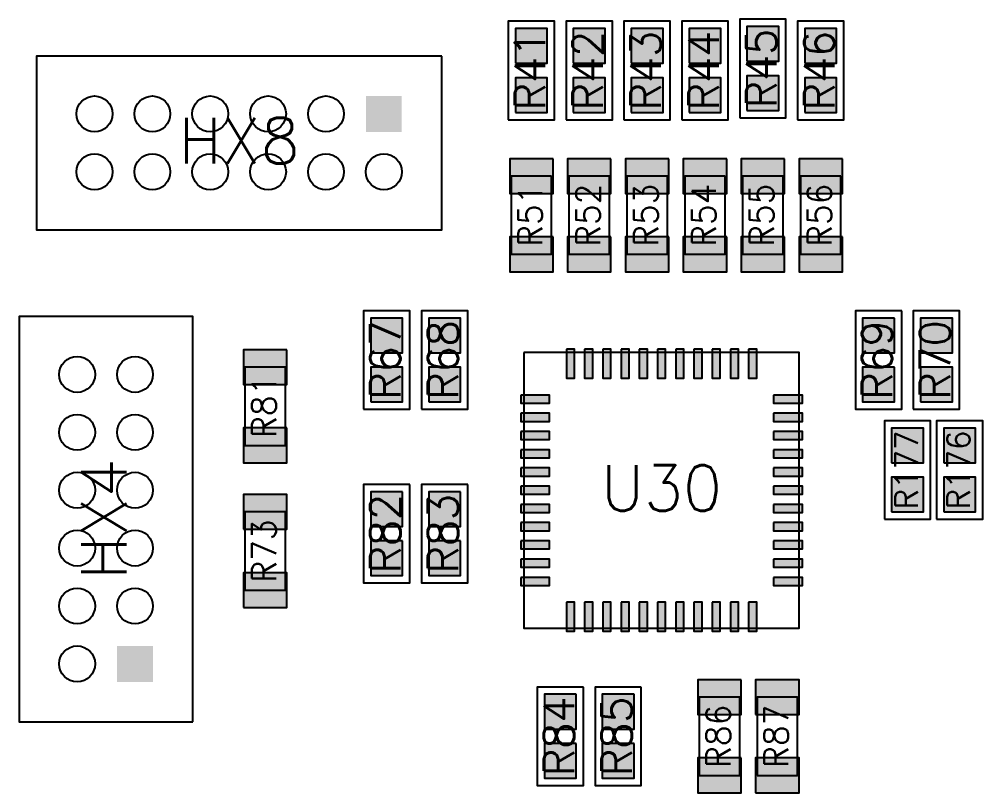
# Model space of a CAD drawing. Header units: millimetres. Extents: x 0 to 245, y 0 to 220.
# Drawn here: x 65.15 to 107.44, y 90.23 to 124.17 of the extents above; entities that cross this region are included whole.
import ezdxf

# ---------------------------------------------------------------- set-up
doc = ezdxf.new("R2010")
doc.units = ezdxf.units.MM
for name, color, linetype in [('T_SMDOutline_InBom', 5, 'Continuous'), ('T_SMDText_InBom', 8, 'Continuous'), ('T_THTOutline_InBom', 22, 'Continuous'), ('T_THTText_InBom', 22, 'Continuous'), ('Top-InBomParts-SMD-0', 10, 'Continuous'), ('Top-InBomParts-THT-0', 22, 'Continuous'), ('Top-InBomParts-THT-all', 22, 'Continuous'), ('Top-InBomSMDPins-all', 5, 'Continuous'), ('Top-InBomSMDPinsPad-all', 5, 'Continuous')]:
    doc.layers.add(name, color=color, linetype=linetype)
doc.styles.get("Standard").update_dxf_attribs({"font": 'txt', "bigfont": 'gbcbig.shx'})

msp = doc.modelspace()

# ---------------------------------------------------------------- hatches: boundary and pattern name
at = {"layer": 'Top-InBomParts-THT-all'}
for points in [[(81.9404, 120.8021), (80.3656, 120.8021), (80.3656, 119.2273), (81.9404, 119.2273), (81.9404, 120.8021)], [(71.0184, 95.0976), (71.0184, 96.6724), (69.4436, 96.6724), (69.4436, 95.0976), (71.0184, 95.0976)]]:
    msp.add_hatch(color=256, dxfattribs=at).paths.add_polyline_path(points, flags=0)
at = {"layer": 'Top-InBomSMDPinsPad-all'}
for points in [[(86.9315, 122.2372), (88.3285, 122.2372), (88.3285, 123.7612), (86.9315, 123.7612), (86.9315, 122.2372)], [(89.4715, 122.2372), (90.8685, 122.2372), (90.8685, 123.7612), (89.4715, 123.7612), (89.4715, 122.2372)], [(92.0115, 122.2372), (93.4085, 122.2372), (93.4085, 123.7612), (92.0115, 123.7612), (92.0115, 122.2372)], [(94.5515, 122.2372), (95.9485, 122.2372), (95.9485, 123.7612), (94.5515, 123.7612), (94.5515, 122.2372)], [(97.0915, 122.3261), (98.4885, 122.3261), (98.4885, 123.8501), (97.0915, 123.8501), (97.0915, 122.3261)], [(99.6315, 122.2372), (101.0285, 122.2372), (101.0285, 123.7612), (99.6315, 123.7612), (99.6315, 122.2372)], [(86.9315, 120.0785), (88.3285, 120.0785), (88.3285, 121.6025), (86.9315, 121.6025), (86.9315, 120.0785)], [(89.4715, 120.0785), (90.8685, 120.0785), (90.8685, 121.6025), (89.4715, 121.6025), (89.4715, 120.0785)], [(92.0115, 120.0785), (93.4085, 120.0785), (93.4085, 121.6025), (92.0115, 121.6025), (92.0115, 120.0785)], [(94.5515, 120.0785), (95.9485, 120.0785), (95.9485, 121.6025), (94.5515, 121.6025), (94.5515, 120.0785)], [(97.0915, 120.1674), (98.4885, 120.1674), (98.4885, 121.6914), (97.0915, 121.6914), (97.0915, 120.1674)], [(99.6315, 120.0785), (101.0285, 120.0785), (101.0285, 121.6025), (99.6315, 121.6025), (99.6315, 120.0785)], [(88.5825, 118.0462), (86.6775, 118.0462), (86.6775, 116.5222), (88.5825, 116.5222), (88.5825, 118.0462)], [(91.1225, 118.0462), (89.2175, 118.0462), (89.2175, 116.5222), (91.1225, 116.5222), (91.1225, 118.0462)], [(93.6625, 118.0462), (91.7575, 118.0462), (91.7575, 116.5222), (93.6625, 116.5222), (93.6625, 118.0462)], [(96.2025, 118.0462), (94.2975, 118.0462), (94.2975, 116.5222), (96.2025, 116.5222), (96.2025, 118.0462)], [(98.7425, 118.0462), (96.8375, 118.0462), (96.8375, 116.5222), (98.7425, 116.5222), (98.7425, 118.0462)], [(101.2825, 118.0462), (99.3775, 118.0462), (99.3775, 116.5222), (101.2825, 116.5222), (101.2825, 118.0462)], [(88.5825, 114.6175), (86.6775, 114.6175), (86.6775, 113.0935), (88.5825, 113.0935), (88.5825, 114.6175)], [(91.1225, 114.6175), (89.2175, 114.6175), (89.2175, 113.0935), (91.1225, 113.0935), (91.1225, 114.6175)], [(93.6625, 114.6175), (91.7575, 114.6175), (91.7575, 113.0935), (93.6625, 113.0935), (93.6625, 114.6175)], [(96.2025, 114.6175), (94.2975, 114.6175), (94.2975, 113.0935), (96.2025, 113.0935), (96.2025, 114.6175)], [(98.7425, 114.6175), (96.8375, 114.6175), (96.8375, 113.0935), (98.7425, 113.0935), (98.7425, 114.6175)], [(101.2825, 114.6175), (99.3775, 114.6175), (99.3775, 113.0935), (101.2825, 113.0935), (101.2825, 114.6175)], [(80.5815, 109.5372), (81.9785, 109.5372), (81.9785, 111.0612), (80.5815, 111.0612), (80.5815, 109.5372)], [(83.1215, 109.5372), (84.5185, 109.5372), (84.5185, 111.0612), (83.1215, 111.0612), (83.1215, 109.5372)], [(103.5685, 111.0612), (102.1715, 111.0612), (102.1715, 109.5372), (103.5685, 109.5372), (103.5685, 111.0612)], [(104.7115, 109.5372), (106.1085, 109.5372), (106.1085, 111.0612), (104.7115, 111.0612), (104.7115, 109.5372)], [(76.8985, 109.6642), (74.9935, 109.6642), (74.9935, 108.1402), (76.8985, 108.1402), (76.8985, 109.6642)], [(89.167, 109.6894), (89.167, 108.4194), (89.5226, 108.4194), (89.5226, 109.6894), (89.167, 109.6894)], [(89.9671, 109.6894), (89.9671, 108.4194), (90.3227, 108.4194), (90.3227, 109.6894), (89.9671, 109.6894)], [(90.7672, 109.6894), (90.7672, 108.4194), (91.1228, 108.4194), (91.1228, 109.6894), (90.7672, 109.6894)], [(91.5673, 109.6894), (91.5673, 108.4194), (91.9229, 108.4194), (91.9229, 109.6894), (91.5673, 109.6894)], [(92.3674, 109.6894), (92.3674, 108.4194), (92.723, 108.4194), (92.723, 109.6894), (92.3674, 109.6894)], [(93.1672, 109.6894), (93.1672, 108.4194), (93.5225, 108.4194), (93.5225, 109.6894), (93.1672, 109.6894)], [(93.967, 109.6894), (93.967, 108.4194), (94.3226, 108.4194), (94.3226, 109.6894), (93.967, 109.6894)], [(94.7671, 109.6894), (94.7671, 108.4194), (95.1227, 108.4194), (95.1227, 109.6894), (94.7671, 109.6894)], [(95.5672, 109.6894), (95.5672, 108.4194), (95.9228, 108.4194), (95.9228, 109.6894), (95.5672, 109.6894)], [(96.3673, 109.6894), (96.3673, 108.4194), (96.7229, 108.4194), (96.7229, 109.6894), (96.3673, 109.6894)], [(97.1674, 109.6894), (97.1674, 108.4194), (97.523, 108.4194), (97.523, 109.6894), (97.1674, 109.6894)], [(80.5815, 107.3785), (81.9785, 107.3785), (81.9785, 108.9025), (80.5815, 108.9025), (80.5815, 107.3785)], [(83.1215, 107.3785), (84.5185, 107.3785), (84.5185, 108.9025), (83.1215, 108.9025), (83.1215, 107.3785)], [(103.5685, 108.9025), (102.1715, 108.9025), (102.1715, 107.3785), (103.5685, 107.3785), (103.5685, 108.9025)], [(104.7115, 107.3785), (106.1085, 107.3785), (106.1085, 108.9025), (104.7115, 108.9025), (104.7115, 107.3785)], [(87.1604, 107.6828), (87.1604, 107.3272), (88.4304, 107.3272), (88.4304, 107.6828), (87.1604, 107.6828)], [(98.2596, 107.6828), (98.2596, 107.3272), (99.5296, 107.3272), (99.5296, 107.6828), (98.2596, 107.6828)], [(87.1604, 106.8827), (87.1604, 106.5271), (88.4304, 106.5271), (88.4304, 106.8827), (87.1604, 106.8827)], [(98.2596, 106.8827), (98.2596, 106.5271), (99.5296, 106.5271), (99.5296, 106.8827), (98.2596, 106.8827)], [(76.8985, 106.2355), (74.9935, 106.2355), (74.9935, 104.7115), (76.8985, 104.7115), (76.8985, 106.2355)], [(103.4412, 104.7112), (104.8382, 104.7112), (104.8382, 106.2352), (103.4412, 106.2352), (103.4412, 104.7112)], [(105.7275, 104.7112), (107.1245, 104.7112), (107.1245, 106.2352), (105.7275, 106.2352), (105.7275, 104.7112)], [(87.1604, 106.0826), (87.1604, 105.727), (88.4304, 105.727), (88.4304, 106.0826), (87.1604, 106.0826)], [(98.2596, 106.0826), (98.2596, 105.727), (99.5296, 105.727), (99.5296, 106.0826), (98.2596, 106.0826)], [(87.1604, 105.2825), (87.1604, 104.9269), (88.4304, 104.9269), (88.4304, 105.2825), (87.1604, 105.2825)], [(98.2596, 105.2825), (98.2596, 104.9269), (99.5296, 104.9269), (99.5296, 105.2825), (98.2596, 105.2825)], [(87.1604, 104.4824), (87.1604, 104.1268), (88.4304, 104.1268), (88.4304, 104.4824), (87.1604, 104.4824)], [(98.2596, 104.4824), (98.2596, 104.1268), (99.5296, 104.1268), (99.5296, 104.4824), (98.2596, 104.4824)], [(103.4412, 102.5525), (104.8382, 102.5525), (104.8382, 104.0765), (103.4412, 104.0765), (103.4412, 102.5525)], [(105.7275, 102.5525), (107.1245, 102.5525), (107.1245, 104.0765), (105.7275, 104.0765), (105.7275, 102.5525)], [(87.1604, 103.6825), (87.1604, 103.3272), (88.4304, 103.3272), (88.4304, 103.6825), (87.1604, 103.6825)], [(98.2596, 103.6825), (98.2596, 103.3272), (99.5296, 103.3272), (99.5296, 103.6825), (98.2596, 103.6825)], [(74.9935, 101.7902), (76.8985, 101.7902), (76.8985, 103.3142), (74.9935, 103.3142), (74.9935, 101.7902)], [(81.9785, 103.4412), (80.5815, 103.4412), (80.5815, 101.9172), (81.9785, 101.9172), (81.9785, 103.4412)], [(84.5185, 103.4412), (83.1215, 103.4412), (83.1215, 101.9172), (84.5185, 101.9172), (84.5185, 103.4412)], [(87.1604, 102.8827), (87.1604, 102.5271), (88.4304, 102.5271), (88.4304, 102.8827), (87.1604, 102.8827)], [(98.2596, 102.8827), (98.2596, 102.5271), (99.5296, 102.5271), (99.5296, 102.8827), (98.2596, 102.8827)], [(87.1604, 102.0826), (87.1604, 101.727), (88.4304, 101.727), (88.4304, 102.0826), (87.1604, 102.0826)], [(98.2596, 102.0826), (98.2596, 101.727), (99.5296, 101.727), (99.5296, 102.0826), (98.2596, 102.0826)], [(81.9785, 101.2825), (80.5815, 101.2825), (80.5815, 99.7585), (81.9785, 99.7585), (81.9785, 101.2825)], [(84.5185, 101.2825), (83.1215, 101.2825), (83.1215, 99.7585), (84.5185, 99.7585), (84.5185, 101.2825)], [(87.1604, 101.2825), (87.1604, 100.9269), (88.4304, 100.9269), (88.4304, 101.2825), (87.1604, 101.2825)], [(98.2596, 101.2825), (98.2596, 100.9269), (99.5296, 100.9269), (99.5296, 101.2825), (98.2596, 101.2825)], [(87.1604, 100.4824), (87.1604, 100.1268), (88.4304, 100.1268), (88.4304, 100.4824), (87.1604, 100.4824)], [(98.2596, 100.4824), (98.2596, 100.1268), (99.5296, 100.1268), (99.5296, 100.4824), (98.2596, 100.4824)], [(74.9935, 98.3615), (76.8985, 98.3615), (76.8985, 99.8855), (74.9935, 99.8855), (74.9935, 98.3615)], [(87.1604, 99.6823), (87.1604, 99.3267), (88.4304, 99.3267), (88.4304, 99.6823), (87.1604, 99.6823)], [(98.2596, 99.6823), (98.2596, 99.3267), (99.5296, 99.3267), (99.5296, 99.6823), (98.2596, 99.6823)], [(89.167, 98.5901), (89.167, 97.3201), (89.5226, 97.3201), (89.5226, 98.5901), (89.167, 98.5901)], [(89.9671, 98.5901), (89.9671, 97.3201), (90.3227, 97.3201), (90.3227, 98.5901), (89.9671, 98.5901)], [(90.7672, 98.5901), (90.7672, 97.3201), (91.1228, 97.3201), (91.1228, 98.5901), (90.7672, 98.5901)], [(91.5673, 98.5901), (91.5673, 97.3201), (91.9229, 97.3201), (91.9229, 98.5901), (91.5673, 98.5901)], [(92.3674, 98.5901), (92.3674, 97.3201), (92.723, 97.3201), (92.723, 98.5901), (92.3674, 98.5901)], [(93.1672, 98.5901), (93.1672, 97.3201), (93.5225, 97.3201), (93.5225, 98.5901), (93.1672, 98.5901)], [(93.967, 98.5901), (93.967, 97.3201), (94.3226, 97.3201), (94.3226, 98.5901), (93.967, 98.5901)], [(94.7671, 98.5901), (94.7671, 97.3201), (95.1227, 97.3201), (95.1227, 98.5901), (94.7671, 98.5901)], [(95.5672, 98.5901), (95.5672, 97.3201), (95.9228, 97.3201), (95.9228, 98.5901), (95.5672, 98.5901)], [(96.3673, 98.5901), (96.3673, 97.3201), (96.7229, 97.3201), (96.7229, 98.5901), (96.3673, 98.5901)], [(97.1674, 98.5901), (97.1674, 97.3201), (97.523, 97.3201), (97.523, 98.5901), (97.1674, 98.5901)], [(96.8375, 95.1862), (94.9325, 95.1862), (94.9325, 93.6622), (96.8375, 93.6622), (96.8375, 95.1862)], [(97.4725, 93.6622), (99.3775, 93.6622), (99.3775, 95.1862), (97.4725, 95.1862), (97.4725, 93.6622)], [(89.5985, 94.5512), (88.2015, 94.5512), (88.2015, 93.0272), (89.5985, 93.0272), (89.5985, 94.5512)], [(92.1385, 94.5512), (90.7415, 94.5512), (90.7415, 93.0272), (92.1385, 93.0272), (92.1385, 94.5512)], [(89.5985, 92.3925), (88.2015, 92.3925), (88.2015, 90.8685), (89.5985, 90.8685), (89.5985, 92.3925)], [(92.1385, 92.3925), (90.7415, 92.3925), (90.7415, 90.8685), (92.1385, 90.8685), (92.1385, 92.3925)], [(96.8375, 91.7575), (94.9325, 91.7575), (94.9325, 90.2335), (96.8375, 90.2335), (96.8375, 91.7575)], [(97.4725, 90.2335), (99.3775, 90.2335), (99.3775, 91.7575), (97.4725, 91.7575), (97.4725, 90.2335)]]:
    msp.add_hatch(color=256, dxfattribs=at).paths.add_polyline_path(points, flags=0)

# ---------------------------------------------------------------- linework, layer by layer
at = {"layer": 'T_SMDOutline_InBom'}
for points in [[(86.614, 119.761), (88.646, 119.761), (88.646, 124.0787), (86.614, 124.0787), (86.614, 119.761)], [(89.154, 119.761), (91.186, 119.761), (91.186, 124.0787), (89.154, 124.0787), (89.154, 119.761)], [(91.694, 119.761), (93.726, 119.761), (93.726, 124.0787), (91.694, 124.0787), (91.694, 119.761)], [(94.234, 119.761), (96.266, 119.761), (96.266, 124.0787), (94.234, 124.0787), (94.234, 119.761)], [(96.774, 119.8499), (98.806, 119.8499), (98.806, 124.1676), (96.774, 124.1676), (96.774, 119.8499)], [(99.314, 119.761), (101.346, 119.761), (101.346, 124.0787), (99.314, 124.0787), (99.314, 119.761)], [(88.519, 117.2842), (86.741, 117.2842), (86.741, 113.8555), (88.519, 113.8555), (88.519, 117.2842)], [(91.059, 117.2842), (89.281, 117.2842), (89.281, 113.8555), (91.059, 113.8555), (91.059, 117.2842)], [(93.599, 117.2842), (91.821, 117.2842), (91.821, 113.8555), (93.599, 113.8555), (93.599, 117.2842)], [(96.139, 117.2842), (94.361, 117.2842), (94.361, 113.8555), (96.139, 113.8555), (96.139, 117.2842)], [(98.679, 117.2842), (96.901, 117.2842), (96.901, 113.8555), (98.679, 113.8555), (98.679, 117.2842)], [(101.219, 117.2842), (99.441, 117.2842), (99.441, 113.8555), (101.219, 113.8555), (101.219, 117.2842)], [(80.264, 107.061), (82.296, 107.061), (82.296, 111.3787), (80.264, 111.3787), (80.264, 107.061)], [(82.804, 107.061), (84.836, 107.061), (84.836, 111.3787), (82.804, 111.3787), (82.804, 107.061)], [(103.886, 111.3787), (101.854, 111.3787), (101.854, 107.061), (103.886, 107.061), (103.886, 111.3787)], [(104.394, 107.061), (106.426, 107.061), (106.426, 111.3787), (104.394, 111.3787), (104.394, 107.061)], [(87.2998, 109.5499), (87.2998, 97.4598), (99.3899, 97.4598), (99.3899, 109.5499), (87.2998, 109.5499)], [(76.835, 108.9022), (75.057, 108.9022), (75.057, 105.4735), (76.835, 105.4735), (76.835, 108.9022)], [(103.1237, 102.235), (105.1557, 102.235), (105.1557, 106.5527), (103.1237, 106.5527), (103.1237, 102.235)], [(105.41, 102.235), (107.442, 102.235), (107.442, 106.5527), (105.41, 106.5527), (105.41, 102.235)], [(82.296, 103.7587), (80.264, 103.7587), (80.264, 99.441), (82.296, 99.441), (82.296, 103.7587)], [(84.836, 103.7587), (82.804, 103.7587), (82.804, 99.441), (84.836, 99.441), (84.836, 103.7587)], [(75.057, 99.1235), (76.835, 99.1235), (76.835, 102.5522), (75.057, 102.5522), (75.057, 99.1235)], [(89.916, 94.8687), (87.884, 94.8687), (87.884, 90.551), (89.916, 90.551), (89.916, 94.8687)], [(92.456, 94.8687), (90.424, 94.8687), (90.424, 90.551), (92.456, 90.551), (92.456, 94.8687)], [(96.774, 94.4242), (94.996, 94.4242), (94.996, 90.9955), (96.774, 90.9955), (96.774, 94.4242)], [(97.536, 90.9955), (99.314, 90.9955), (99.314, 94.4242), (97.536, 94.4242), (97.536, 90.9955)]]:
    msp.add_lwpolyline(points, dxfattribs=at)
at = {"layer": 'T_THTOutline_InBom'}
for points in [[(83.693, 122.5547), (65.913, 122.5547), (65.913, 114.935), (83.693, 114.935), (83.693, 122.5547)], [(72.771, 93.345), (72.771, 111.125), (65.1513, 111.125), (65.1513, 93.345), (72.771, 93.345)]]:
    msp.add_lwpolyline(points, dxfattribs=at)
at = {"layer": 'Top-InBomParts-SMD-0'}
for points in [[(86.614, 119.761), (88.646, 119.761), (88.646, 124.079), (86.614, 124.079), (86.614, 119.761)], [(89.154, 119.761), (91.186, 119.761), (91.186, 124.079), (89.154, 124.079), (89.154, 119.761)], [(91.694, 119.761), (93.726, 119.761), (93.726, 124.079), (91.694, 124.079), (91.694, 119.761)], [(94.234, 119.761), (96.266, 119.761), (96.266, 124.079), (94.234, 124.079), (94.234, 119.761)], [(96.774, 119.8499), (98.806, 119.8499), (98.806, 124.1679), (96.774, 124.1679), (96.774, 119.8499)], [(99.314, 119.761), (101.346, 119.761), (101.346, 124.079), (99.314, 124.079), (99.314, 119.761)], [(88.519, 117.2842), (86.741, 117.2842), (86.741, 113.8552), (88.519, 113.8552), (88.519, 117.2842)], [(91.059, 117.2842), (89.281, 117.2842), (89.281, 113.8552), (91.059, 113.8552), (91.059, 117.2842)], [(93.599, 117.2842), (91.821, 117.2842), (91.821, 113.8552), (93.599, 113.8552), (93.599, 117.2842)], [(96.139, 117.2842), (94.361, 117.2842), (94.361, 113.8552), (96.139, 113.8552), (96.139, 117.2842)], [(98.679, 117.2842), (96.901, 117.2842), (96.901, 113.8552), (98.679, 113.8552), (98.679, 117.2842)], [(101.219, 117.2842), (99.441, 117.2842), (99.441, 113.8552), (101.219, 113.8552), (101.219, 117.2842)], [(80.264, 107.061), (82.296, 107.061), (82.296, 111.379), (80.264, 111.379), (80.264, 107.061)], [(82.804, 107.061), (84.836, 107.061), (84.836, 111.379), (82.804, 111.379), (82.804, 107.061)], [(103.886, 111.3787), (101.854, 111.3787), (101.854, 107.0607), (103.886, 107.0607), (103.886, 111.3787)], [(104.394, 107.061), (106.426, 107.061), (106.426, 111.379), (104.394, 111.379), (104.394, 107.061)], [(87.2998, 109.5499), (87.2998, 97.4595), (99.3902, 97.4595), (99.3902, 109.5499), (87.2998, 109.5499)], [(76.835, 108.9022), (75.057, 108.9022), (75.057, 105.4732), (76.835, 105.4732), (76.835, 108.9022)], [(103.1237, 102.235), (105.1557, 102.235), (105.1557, 106.553), (103.1237, 106.553), (103.1237, 102.235)], [(105.41, 102.235), (107.442, 102.235), (107.442, 106.553), (105.41, 106.553), (105.41, 102.235)], [(82.296, 103.7587), (80.264, 103.7587), (80.264, 99.4407), (82.296, 99.4407), (82.296, 103.7587)], [(84.836, 103.7587), (82.804, 103.7587), (82.804, 99.4407), (84.836, 99.4407), (84.836, 103.7587)], [(75.057, 99.1235), (76.835, 99.1235), (76.835, 102.5525), (75.057, 102.5525), (75.057, 99.1235)], [(89.916, 94.8687), (87.884, 94.8687), (87.884, 90.5507), (89.916, 90.5507), (89.916, 94.8687)], [(92.456, 94.8687), (90.424, 94.8687), (90.424, 90.5507), (92.456, 90.5507), (92.456, 94.8687)], [(96.774, 94.4242), (94.996, 94.4242), (94.996, 90.9952), (96.774, 90.9952), (96.774, 94.4242)], [(97.536, 90.9955), (99.314, 90.9955), (99.314, 94.4245), (97.536, 94.4245), (97.536, 90.9955)]]:
    msp.add_lwpolyline(points, dxfattribs=at)
at = {"layer": 'Top-InBomParts-THT-0'}
for points in [[(83.693, 122.5547), (65.913, 122.5547), (65.913, 114.9347), (83.693, 114.9347), (83.693, 122.5547)], [(72.771, 93.345), (72.771, 111.125), (65.151, 111.125), (65.151, 93.345), (72.771, 93.345)]]:
    msp.add_lwpolyline(points, dxfattribs=at)
at = {"layer": 'Top-InBomParts-THT-all'}
for centre in [(68.453, 120.0147), (70.993, 120.0147), (73.5333, 120.0147), (76.0727, 120.0147), (78.6127, 120.0147), (68.453, 117.4747), (70.993, 117.4747), (73.5333, 117.4747), (76.0727, 117.4747), (78.6127, 117.4747), (81.153, 117.4747), (67.691, 108.585), (70.231, 108.585), (67.691, 106.045), (70.231, 106.045), (67.691, 103.5047), (70.231, 103.5047), (67.691, 100.9653), (70.231, 100.9653), (67.691, 98.4253), (70.231, 98.4253), (67.691, 95.885)]:
    msp.add_circle(centre, 0.7873, dxfattribs=at)
at = {"layer": 'Top-InBomSMDPins-all'}
for points in [[(86.9315, 122.2372), (88.3285, 122.2372), (88.3285, 123.7612), (86.9315, 123.7612), (86.9315, 122.2372)], [(89.4715, 122.2372), (90.8685, 122.2372), (90.8685, 123.7612), (89.4715, 123.7612), (89.4715, 122.2372)], [(92.0115, 122.2372), (93.4085, 122.2372), (93.4085, 123.7612), (92.0115, 123.7612), (92.0115, 122.2372)], [(94.5515, 122.2372), (95.9485, 122.2372), (95.9485, 123.7612), (94.5515, 123.7612), (94.5515, 122.2372)], [(97.0915, 122.3261), (98.4885, 122.3261), (98.4885, 123.8501), (97.0915, 123.8501), (97.0915, 122.3261)], [(99.6315, 122.2372), (101.0285, 122.2372), (101.0285, 123.7612), (99.6315, 123.7612), (99.6315, 122.2372)], [(86.9315, 120.0785), (88.3285, 120.0785), (88.3285, 121.6025), (86.9315, 121.6025), (86.9315, 120.0785)], [(89.4715, 120.0785), (90.8685, 120.0785), (90.8685, 121.6025), (89.4715, 121.6025), (89.4715, 120.0785)], [(92.0115, 120.0785), (93.4085, 120.0785), (93.4085, 121.6025), (92.0115, 121.6025), (92.0115, 120.0785)], [(94.5515, 120.0785), (95.9485, 120.0785), (95.9485, 121.6025), (94.5515, 121.6025), (94.5515, 120.0785)], [(97.0915, 120.1674), (98.4885, 120.1674), (98.4885, 121.6914), (97.0915, 121.6914), (97.0915, 120.1674)], [(99.6315, 120.0785), (101.0285, 120.0785), (101.0285, 121.6025), (99.6315, 121.6025), (99.6315, 120.0785)], [(88.5825, 118.0462), (86.6775, 118.0462), (86.6775, 116.5222), (88.5825, 116.5222), (88.5825, 118.0462)], [(91.1225, 118.0462), (89.2175, 118.0462), (89.2175, 116.5222), (91.1225, 116.5222), (91.1225, 118.0462)], [(93.6625, 118.0462), (91.7575, 118.0462), (91.7575, 116.5222), (93.6625, 116.5222), (93.6625, 118.0462)], [(96.2025, 118.0462), (94.2975, 118.0462), (94.2975, 116.5222), (96.2025, 116.5222), (96.2025, 118.0462)], [(98.7425, 118.0462), (96.8375, 118.0462), (96.8375, 116.5222), (98.7425, 116.5222), (98.7425, 118.0462)], [(101.2825, 118.0462), (99.3775, 118.0462), (99.3775, 116.5222), (101.2825, 116.5222), (101.2825, 118.0462)], [(88.5825, 114.6175), (86.6775, 114.6175), (86.6775, 113.0935), (88.5825, 113.0935), (88.5825, 114.6175)], [(91.1225, 114.6175), (89.2175, 114.6175), (89.2175, 113.0935), (91.1225, 113.0935), (91.1225, 114.6175)], [(93.6625, 114.6175), (91.7575, 114.6175), (91.7575, 113.0935), (93.6625, 113.0935), (93.6625, 114.6175)], [(96.2025, 114.6175), (94.2975, 114.6175), (94.2975, 113.0935), (96.2025, 113.0935), (96.2025, 114.6175)], [(98.7425, 114.6175), (96.8375, 114.6175), (96.8375, 113.0935), (98.7425, 113.0935), (98.7425, 114.6175)], [(101.2825, 114.6175), (99.3775, 114.6175), (99.3775, 113.0935), (101.2825, 113.0935), (101.2825, 114.6175)], [(80.5815, 109.5372), (81.9785, 109.5372), (81.9785, 111.0612), (80.5815, 111.0612), (80.5815, 109.5372)], [(83.1215, 109.5372), (84.5185, 109.5372), (84.5185, 111.0612), (83.1215, 111.0612), (83.1215, 109.5372)], [(103.5685, 111.0612), (102.1715, 111.0612), (102.1715, 109.5372), (103.5685, 109.5372), (103.5685, 111.0612)], [(104.7115, 109.5372), (106.1085, 109.5372), (106.1085, 111.0612), (104.7115, 111.0612), (104.7115, 109.5372)], [(76.8985, 109.6642), (74.9935, 109.6642), (74.9935, 108.1402), (76.8985, 108.1402), (76.8985, 109.6642)], [(89.167, 109.6894), (89.167, 108.4194), (89.5226, 108.4194), (89.5226, 109.6894), (89.167, 109.6894)], [(89.9671, 109.6894), (89.9671, 108.4194), (90.3227, 108.4194), (90.3227, 109.6894), (89.9671, 109.6894)], [(90.7672, 109.6894), (90.7672, 108.4194), (91.1228, 108.4194), (91.1228, 109.6894), (90.7672, 109.6894)], [(91.5673, 109.6894), (91.5673, 108.4194), (91.9229, 108.4194), (91.9229, 109.6894), (91.5673, 109.6894)], [(92.3674, 109.6894), (92.3674, 108.4194), (92.723, 108.4194), (92.723, 109.6894), (92.3674, 109.6894)], [(93.1672, 109.6894), (93.1672, 108.4194), (93.5225, 108.4194), (93.5225, 109.6894), (93.1672, 109.6894)], [(93.967, 109.6894), (93.967, 108.4194), (94.3226, 108.4194), (94.3226, 109.6894), (93.967, 109.6894)], [(94.7671, 109.6894), (94.7671, 108.4194), (95.1227, 108.4194), (95.1227, 109.6894), (94.7671, 109.6894)], [(95.5672, 109.6894), (95.5672, 108.4194), (95.9228, 108.4194), (95.9228, 109.6894), (95.5672, 109.6894)], [(96.3673, 109.6894), (96.3673, 108.4194), (96.7229, 108.4194), (96.7229, 109.6894), (96.3673, 109.6894)], [(97.1674, 109.6894), (97.1674, 108.4194), (97.523, 108.4194), (97.523, 109.6894), (97.1674, 109.6894)], [(80.5815, 107.3785), (81.9785, 107.3785), (81.9785, 108.9025), (80.5815, 108.9025), (80.5815, 107.3785)], [(83.1215, 107.3785), (84.5185, 107.3785), (84.5185, 108.9025), (83.1215, 108.9025), (83.1215, 107.3785)], [(103.5685, 108.9025), (102.1715, 108.9025), (102.1715, 107.3785), (103.5685, 107.3785), (103.5685, 108.9025)], [(104.7115, 107.3785), (106.1085, 107.3785), (106.1085, 108.9025), (104.7115, 108.9025), (104.7115, 107.3785)], [(87.1604, 107.6828), (87.1604, 107.3272), (88.4304, 107.3272), (88.4304, 107.6828), (87.1604, 107.6828)], [(98.2596, 107.6828), (98.2596, 107.3272), (99.5296, 107.3272), (99.5296, 107.6828), (98.2596, 107.6828)], [(87.1604, 106.8827), (87.1604, 106.5271), (88.4304, 106.5271), (88.4304, 106.8827), (87.1604, 106.8827)], [(98.2596, 106.8827), (98.2596, 106.5271), (99.5296, 106.5271), (99.5296, 106.8827), (98.2596, 106.8827)], [(76.8985, 106.2355), (74.9935, 106.2355), (74.9935, 104.7115), (76.8985, 104.7115), (76.8985, 106.2355)], [(103.4412, 104.7112), (104.8382, 104.7112), (104.8382, 106.2352), (103.4412, 106.2352), (103.4412, 104.7112)], [(105.7275, 104.7112), (107.1245, 104.7112), (107.1245, 106.2352), (105.7275, 106.2352), (105.7275, 104.7112)], [(87.1604, 106.0826), (87.1604, 105.727), (88.4304, 105.727), (88.4304, 106.0826), (87.1604, 106.0826)], [(98.2596, 106.0826), (98.2596, 105.727), (99.5296, 105.727), (99.5296, 106.0826), (98.2596, 106.0826)], [(87.1604, 105.2825), (87.1604, 104.9269), (88.4304, 104.9269), (88.4304, 105.2825), (87.1604, 105.2825)], [(98.2596, 105.2825), (98.2596, 104.9269), (99.5296, 104.9269), (99.5296, 105.2825), (98.2596, 105.2825)], [(87.1604, 104.4824), (87.1604, 104.1268), (88.4304, 104.1268), (88.4304, 104.4824), (87.1604, 104.4824)], [(98.2596, 104.4824), (98.2596, 104.1268), (99.5296, 104.1268), (99.5296, 104.4824), (98.2596, 104.4824)], [(103.4412, 102.5525), (104.8382, 102.5525), (104.8382, 104.0765), (103.4412, 104.0765), (103.4412, 102.5525)], [(105.7275, 102.5525), (107.1245, 102.5525), (107.1245, 104.0765), (105.7275, 104.0765), (105.7275, 102.5525)], [(87.1604, 103.6825), (87.1604, 103.3272), (88.4304, 103.3272), (88.4304, 103.6825), (87.1604, 103.6825)], [(98.2596, 103.6825), (98.2596, 103.3272), (99.5296, 103.3272), (99.5296, 103.6825), (98.2596, 103.6825)], [(74.9935, 101.7902), (76.8985, 101.7902), (76.8985, 103.3142), (74.9935, 103.3142), (74.9935, 101.7902)], [(81.9785, 103.4412), (80.5815, 103.4412), (80.5815, 101.9172), (81.9785, 101.9172), (81.9785, 103.4412)], [(84.5185, 103.4412), (83.1215, 103.4412), (83.1215, 101.9172), (84.5185, 101.9172), (84.5185, 103.4412)], [(87.1604, 102.8827), (87.1604, 102.5271), (88.4304, 102.5271), (88.4304, 102.8827), (87.1604, 102.8827)], [(98.2596, 102.8827), (98.2596, 102.5271), (99.5296, 102.5271), (99.5296, 102.8827), (98.2596, 102.8827)], [(87.1604, 102.0826), (87.1604, 101.727), (88.4304, 101.727), (88.4304, 102.0826), (87.1604, 102.0826)], [(98.2596, 102.0826), (98.2596, 101.727), (99.5296, 101.727), (99.5296, 102.0826), (98.2596, 102.0826)], [(81.9785, 101.2825), (80.5815, 101.2825), (80.5815, 99.7585), (81.9785, 99.7585), (81.9785, 101.2825)], [(84.5185, 101.2825), (83.1215, 101.2825), (83.1215, 99.7585), (84.5185, 99.7585), (84.5185, 101.2825)], [(87.1604, 101.2825), (87.1604, 100.9269), (88.4304, 100.9269), (88.4304, 101.2825), (87.1604, 101.2825)], [(98.2596, 101.2825), (98.2596, 100.9269), (99.5296, 100.9269), (99.5296, 101.2825), (98.2596, 101.2825)], [(87.1604, 100.4824), (87.1604, 100.1268), (88.4304, 100.1268), (88.4304, 100.4824), (87.1604, 100.4824)], [(98.2596, 100.4824), (98.2596, 100.1268), (99.5296, 100.1268), (99.5296, 100.4824), (98.2596, 100.4824)], [(74.9935, 98.3615), (76.8985, 98.3615), (76.8985, 99.8855), (74.9935, 99.8855), (74.9935, 98.3615)], [(87.1604, 99.6823), (87.1604, 99.3267), (88.4304, 99.3267), (88.4304, 99.6823), (87.1604, 99.6823)], [(98.2596, 99.6823), (98.2596, 99.3267), (99.5296, 99.3267), (99.5296, 99.6823), (98.2596, 99.6823)], [(89.167, 98.5901), (89.167, 97.3201), (89.5226, 97.3201), (89.5226, 98.5901), (89.167, 98.5901)], [(89.9671, 98.5901), (89.9671, 97.3201), (90.3227, 97.3201), (90.3227, 98.5901), (89.9671, 98.5901)], [(90.7672, 98.5901), (90.7672, 97.3201), (91.1228, 97.3201), (91.1228, 98.5901), (90.7672, 98.5901)], [(91.5673, 98.5901), (91.5673, 97.3201), (91.9229, 97.3201), (91.9229, 98.5901), (91.5673, 98.5901)], [(92.3674, 98.5901), (92.3674, 97.3201), (92.723, 97.3201), (92.723, 98.5901), (92.3674, 98.5901)], [(93.1672, 98.5901), (93.1672, 97.3201), (93.5225, 97.3201), (93.5225, 98.5901), (93.1672, 98.5901)], [(93.967, 98.5901), (93.967, 97.3201), (94.3226, 97.3201), (94.3226, 98.5901), (93.967, 98.5901)], [(94.7671, 98.5901), (94.7671, 97.3201), (95.1227, 97.3201), (95.1227, 98.5901), (94.7671, 98.5901)], [(95.5672, 98.5901), (95.5672, 97.3201), (95.9228, 97.3201), (95.9228, 98.5901), (95.5672, 98.5901)], [(96.3673, 98.5901), (96.3673, 97.3201), (96.7229, 97.3201), (96.7229, 98.5901), (96.3673, 98.5901)], [(97.1674, 98.5901), (97.1674, 97.3201), (97.523, 97.3201), (97.523, 98.5901), (97.1674, 98.5901)], [(96.8375, 95.1862), (94.9325, 95.1862), (94.9325, 93.6622), (96.8375, 93.6622), (96.8375, 95.1862)], [(97.4725, 93.6622), (99.3775, 93.6622), (99.3775, 95.1862), (97.4725, 95.1862), (97.4725, 93.6622)], [(89.5985, 94.5512), (88.2015, 94.5512), (88.2015, 93.0272), (89.5985, 93.0272), (89.5985, 94.5512)], [(92.1385, 94.5512), (90.7415, 94.5512), (90.7415, 93.0272), (92.1385, 93.0272), (92.1385, 94.5512)], [(89.5985, 92.3925), (88.2015, 92.3925), (88.2015, 90.8685), (89.5985, 90.8685), (89.5985, 92.3925)], [(92.1385, 92.3925), (90.7415, 92.3925), (90.7415, 90.8685), (92.1385, 90.8685), (92.1385, 92.3925)], [(96.8375, 91.7575), (94.9325, 91.7575), (94.9325, 90.2335), (96.8375, 90.2335), (96.8375, 91.7575)], [(97.4725, 90.2335), (99.3775, 90.2335), (99.3775, 91.7575), (97.4725, 91.7575), (97.4725, 90.2335)]]:
    msp.add_lwpolyline(points, dxfattribs=at)

# ---------------------------------------------------------------- texts
at = {"layer": 'T_SMDText_InBom', "attachment_point": 5, "rotation": 90}
for s, insert, char_height, width in [('R42', (90.106, 121.92, 1), 1.33265, 3.997962), ('R43', (92.646, 121.92, 1), 1.33265, 3.997962), ('R44', (95.186, 121.92, 1), 1.33265, 3.997962), ('R45', (97.726, 122.0089, 1), 1.33265, 3.997962), ('R46', (100.266, 121.92, 1), 1.33265, 3.997962), ('R41', (87.566, 121.92, 1), 1.33265, 3.997962), ('R52', (90.1192, 115.5697, 1), 1.05833, 3.175002), ('R53', (92.6592, 115.5697, 1), 1.05833, 3.175002), ('R54', (95.1992, 115.5697, 1), 1.05833, 3.175002), ('R55', (97.7392, 115.5697, 1), 1.05833, 3.175002), ('R56', (100.2792, 115.5697, 1), 1.05833, 3.175002), ('R51', (87.5792, 115.5697, 1), 1.05833, 3.175002), ('R67', (81.216, 109.22, 1), 1.33265, 3.997962), ('R68', (83.756, 109.22, 1), 1.33265, 3.997962), ('R69', (102.806, 109.2197, 1), 1.33265, 3.997962), ('R70', (105.346, 109.22, 1), 1.33265, 3.997962), ('R81', (75.8952, 107.1877, 1), 1.05833, 3.175002), ('R177', (104.0917, 104.394, 1), 0.99941, 3.997623), ('R176', (106.378, 104.394, 1), 0.99941, 3.997623), ('R82', (81.216, 101.5997, 1), 1.33265, 3.997962), ('R83', (83.756, 101.5997, 1), 1.33265, 3.997962), ('R73', (75.8952, 100.838, 1), 1.05833, 3.175002), ('R84', (88.836, 92.7097, 1), 1.33265, 3.997962), ('R85', (91.376, 92.7097, 1), 1.33265, 3.997962), ('R86', (95.8342, 92.7097, 1), 1.05833, 3.175002), ('R87', (98.3742, 92.71, 1), 1.05833, 3.175002)]:
    msp.add_mtext(s, dxfattribs=dict(at, insert=insert, char_height=char_height, width=width))
at = {"layer": 'T_SMDText_InBom', "insert": (93.345, 103.6005, 1), "char_height": 2, "width": 5.999991, "attachment_point": 5}
msp.add_mtext('U30', dxfattribs=at)
at = {"layer": 'T_THTText_InBom', "insert": (74.803, 118.8405, 1), "char_height": 2, "width": 5.999991, "attachment_point": 5}
msp.add_mtext('HX8', dxfattribs=at)
at = {"layer": 'T_THTText_InBom', "insert": (68.865, 102.235, 1), "char_height": 2, "width": 5.999991, "attachment_point": 5, "rotation": 90}
msp.add_mtext('HX4', dxfattribs=at)

doc.saveas('drawing.dxf')
